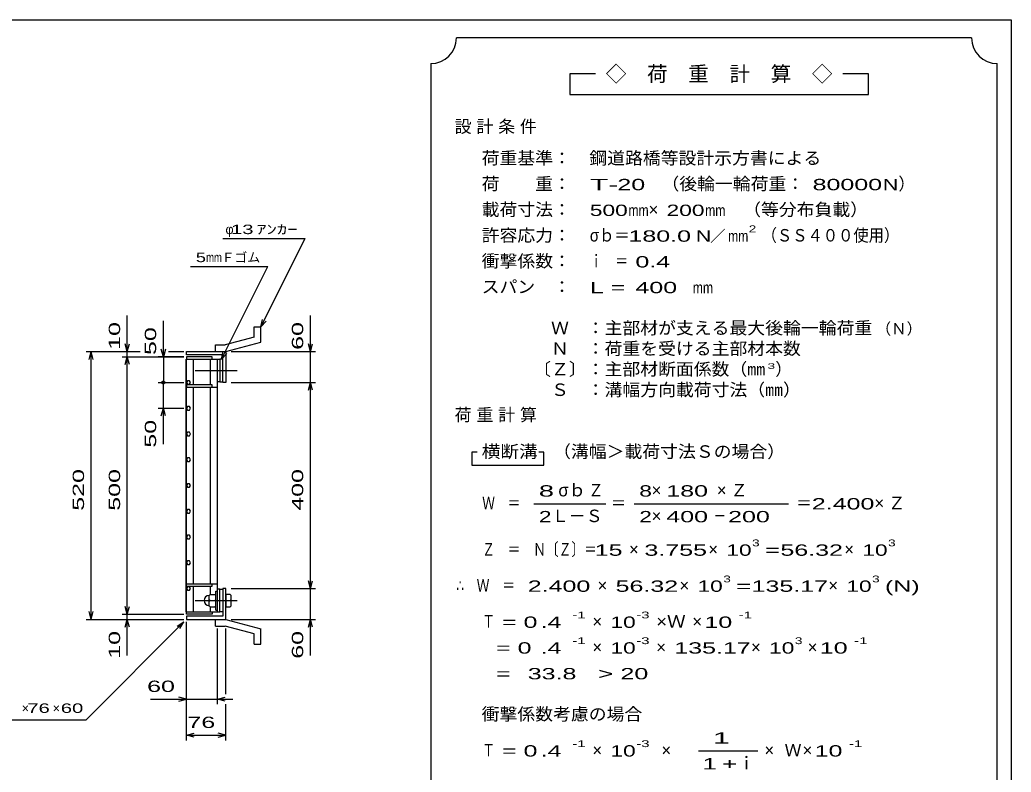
# Model space of a CAD drawing. Units: millimetres, scale not verified. Extents: x -1820 to 1731, y -1282 to 1054.
# Drawn here: x -194 to 1731, y -408 to 1054 of the extents above; entities that cross this region are included whole.
import ezdxf
from ezdxf.enums import TextEntityAlignment as Align

# ---------------------------------------------------------------- set-up
doc = ezdxf.new("R2010")
doc.units = ezdxf.units.MM
doc.header["$LTSCALE"] = 10
doc.linetypes.add('CHAIN', pattern=[18.5, 12, -1.5, 3.5, -1.5])
for name, color, linetype, lineweight in [('0_2', 150, 'Continuous', 25), ('16', 3, 'Continuous', 25), ('19', 6, 'Continuous', 25), ('22', 4, 'Continuous', 25), ('24', 2, 'Continuous', 25)]:
    doc.layers.add(name, color=color, linetype=linetype, lineweight=lineweight)
doc.styles.add('ベクトル', font='')
doc.styles.get('ベクトル').set_extended_font_data('ベクトル')

msp = doc.modelspace()

# ---------------------------------------------------------------- linework, layer by layer
at = {"layer": '0_2'}
for p, q in [((-1729, 1053.5), (1731, 1053.5)), ((1731, 1053.5), (1731, -1146.5))]:
    msp.add_line(p, q, dxfattribs=at)
at = {"layer": '16'}
for p, q in [((129.3, -96.5), (129.3, 394.5)), ((129.3, 394.5), (130, 394.5)), ((180, 399), (130, 399)), ((130, 399), (130, 394.5)), ((130, 394.5), (180, 394.5)), ((130, -96.5), (130, 394.5)), ((130, 394.5), (190, 394.5)), ((143.5, 344.5), (143.5, 394.5)), ((176.5, 344.5), (176.5, 394.5)), ((180, 394.5), (180, 399)), ((190, -96.5), (190, 394.5)), ((190, 394.5), (194.5, 394.5)), ((194.5, 394.5), (194.5, 350.5)), ((200.5, 394.5), (194.5, 394.5)), ((200.5, 350.5), (200.5, 394.5)), ((131.98, 352.45), (130, 348.97)), ((130, 348.97), (132.02, 345.52)), ((135.98, 352.48), (131.98, 352.45)), ((138, 349), (135.98, 352.48)), ((136.02, 345.55), (138, 349.03)), ((194.5, 350.5), (190, 350.5)), ((194.5, 350.5), (200.5, 350.5)), ((130, 344.5), (130, 340)), ((180, 344.5), (130, 344.5)), ((130, 340), (190, 340)), ((132.02, 345.52), (136.02, 345.55)), ((143.5, -42), (143.5, 340)), ((176.5, -42), (176.5, 340)), ((180, 340), (180, 344.5)), ((131.98, 302.45), (130, 298.97)), ((130, 298.97), (132.02, 295.52)), ((135.98, 302.48), (131.98, 302.45)), ((132.02, 295.52), (136.02, 295.55)), ((138, 299), (135.98, 302.48)), ((136.02, 295.55), (138, 299.03)), ((131.98, 252.45), (130, 248.97)), ((135.98, 252.48), (131.98, 252.45)), ((138, 249), (135.98, 252.48)), ((130, 248.97), (132.02, 245.52)), ((132.02, 245.52), (136.02, 245.55)), ((136.02, 245.55), (138, 249.03)), ((131.98, 202.45), (130, 198.97)), ((130, 198.97), (132.02, 195.52)), ((135.98, 202.48), (131.98, 202.45)), ((132.02, 195.52), (136.02, 195.55)), ((138, 199), (135.98, 202.48)), ((136.02, 195.55), (138, 199.03)), ((131.98, 152.45), (130, 148.97)), ((130, 148.97), (132.02, 145.52)), ((135.98, 152.48), (131.98, 152.45)), ((132.02, 145.52), (136.02, 145.55)), ((138, 149), (135.98, 152.48)), ((136.02, 145.55), (138, 149.03)), ((131.98, 102.45), (130, 98.97)), ((130, 98.97), (132.02, 95.52)), ((135.98, 102.48), (131.98, 102.45)), ((138, 99), (135.98, 102.48)), ((136.02, 95.55), (138, 99.03)), ((132.02, 95.52), (136.02, 95.55)), ((131.98, 52.45), (130, 48.97)), ((130, 48.97), (132.02, 45.52)), ((135.98, 52.48), (131.98, 52.45)), ((132.02, 45.52), (136.02, 45.55)), ((138, 49), (135.98, 52.48)), ((136.02, 45.55), (138, 49.03)), ((131.98, 2.45), (130, -1.03)), ((135.98, 2.48), (131.98, 2.45)), ((138, -1), (135.98, 2.48)), ((130, -1.03), (132.02, -4.48)), ((132.02, -4.48), (136.02, -4.45)), ((136.02, -4.45), (138, -0.97)), ((130, -46.5), (130, -42)), ((130, -42), (190, -42)), ((130, -46.5), (180, -46.5)), ((131.98, -47.55), (130, -51.03)), ((130, -51.03), (132.02, -54.48)), ((135.98, -47.52), (131.98, -47.55)), ((132.02, -54.48), (136.02, -54.45)), ((138, -51), (135.98, -47.52)), ((136.02, -54.45), (138, -50.97)), ((143.5, -96.5), (143.5, -46.5)), ((176.5, -61.5), (176.5, -46.5)), ((180, -46.5), (180, -42)), ((187, -93), (187, -56)), ((187, -56), (190, -56)), ((194.5, -52.5), (190, -52.5)), ((190, -93), (190, -56)), ((194.5, -96.5), (194.5, -52.5)), ((194.5, -52.5), (200.5, -52.5)), ((200.5, -52.5), (200.5, -96.5)), ((176, -62.5), (174, -64.5)), ((174, -84.5), (174, -64.5)), ((176, -74.5), (174, -72.5)), ((176, -74.5), (174, -76.5)), ((176, -62.5), (185, -62.5)), ((176, -74.5), (185, -74.5)), ((187, -64.5), (185, -62.5)), ((185, -74.5), (187, -72.5)), ((187, -76.5), (185, -74.5)), ((174, -84.5), (176, -86.5)), ((176, -86.5), (185, -86.5)), ((176.5, -96.5), (176.5, -87.5)), ((185, -86.5), (187, -84.5)), ((187, -93), (190, -93)), ((129.3, -96.5), (130, -96.5)), ((130, -96.5), (180, -96.5)), ((130, -101), (130, -96.5)), ((130, -96.5), (190, -96.5)), ((180, -101), (130, -101)), ((180, -96.5), (180, -101)), ((190, -96.5), (194.5, -96.5)), ((200.5, -96.5), (194.5, -96.5))]:
    msp.add_line(p, q, dxfattribs=at)
at = {"layer": '16', "linetype": 'CHAIN'}
for p, q in [((147, 372.5), (228, 372.5)), ((147, -74.5), (228, -74.5))]:
    msp.add_line(p, q, dxfattribs=at)
at = {"layer": '16'}
msp.add_arc((174, -74.5), 10, 90, 270, dxfattribs=at)
at = {"layer": '19'}
for p, q in [((261.11, 457.12), (274.11, 457.12)), ((261.11, 437.1), (261.11, 457.12)), ((274.11, 427.12), (274.11, 457.12)), ((261.11, 437.1), (204.78, 422.01)), ((206.5, 409), (274.11, 427.12)), ((130, 403), (130, 409)), ((130, 409), (206.5, 409)), ((186.49, 422.01), (204.78, 422.01)), ((186.49, 409.01), (186.49, 422.01)), ((186.5, 409), (206.5, 409)), ((206.5, 409), (206.5, 349)), ((200.5, 403), (130, 403)), ((200.5, 349), (200.5, 403)), ((206.5, 349), (200.5, 349)), ((206.5, -51), (200.5, -51)), ((200.5, -51), (200.5, -105)), ((206.5, -111), (206.5, -51)), ((214.5, -62.5), (206.5, -62.5)), ((206.5, -62.5), (206.5, -86.5)), ((206.5, -74.5), (214.5, -74.5)), ((216.5, -64.5), (214.5, -62.5)), ((216.5, -72.5), (214.5, -74.5)), ((214.5, -74.5), (216.5, -76.5)), ((216.5, -84.5), (216.5, -64.5)), ((206.5, -86.5), (214.5, -86.5)), ((214.5, -86.5), (216.5, -84.5)), ((130, -105), (130, -111)), ((200.5, -105), (130, -105)), ((130, -111), (206.5, -111)), ((186.49, -124.01), (186.49, -111.01)), ((186.5, -111), (206.5, -111)), ((206.5, -111), (274.11, -129.12)), ((186.49, -124.01), (204.78, -124.01)), ((261.11, -139.1), (204.78, -124.01)), ((274.11, -159.12), (274.11, -129.12)), ((261.11, -159.12), (261.11, -139.1)), ((261.11, -159.12), (274.11, -159.12))]:
    msp.add_line(p, q, dxfattribs=at)
at = {"layer": '22'}
for p, q in [((200.5, 629), (360.5, 629)), ((274.5, 457), (360.5, 629)), ((138, 574.5), (288, 574.5)), ((198, 394.5), (288, 574.5)), ((15, 409), (15, 479)), ((85, 399), (85, 469)), ((274.5, 457), (277.5, 471.6)), ((274.5, 457), (284.5, 468)), ((370.5, 409), (370.5, 479)), ((15, 409), (11, 424)), ((15, 409), (19, 424)), ((370.5, 409), (366.5, 424)), ((370.5, 409), (374.5, 424)), ((-65, 409), (40, 409)), ((-59, 394), (-55, 409)), ((-51, 394), (-55, 409)), ((-55, -111), (-55, 409)), ((5, 409), (40, 409)), ((15, 399), (15, 409)), ((85, 399), (81, 414)), ((89, 414), (85, 399)), ((95, 409), (125, 409)), ((95, 409), (125, 409)), ((198, 394.5), (201, 409.1)), ((198, 394.5), (208, 405.5)), ((216.5, 409), (380.5, 409)), ((370.5, 349), (370.5, 409)), ((5, 399), (125, 399)), ((11, 384), (15, 399)), ((19, 384), (15, 399)), ((15, -101), (15, 399)), ((125, 399), (75, 399)), ((85, 399), (85, 349)), ((75, 349), (125, 349)), ((85, 299), (85, 349)), ((216.5, 349), (380.5, 349)), ((366.5, 334), (370.5, 349)), ((374.5, 334), (370.5, 349)), ((370.5, -51), (370.5, 349)), ((75, 299), (125, 299)), ((81, 284), (85, 299)), ((89, 284), (85, 299)), ((85, 229), (85, 299)), ((370.5, -51), (366.5, -36)), ((370.5, -51), (374.5, -36)), ((216.5, -51), (380.5, -51)), ((370.5, -111), (370.5, -51)), ((-55, -111), (-59, -96)), ((-55, -111), (-51, -96)), ((15, -101), (11, -86)), ((15, -101), (19, -86)), ((-65, -111), (125, -111)), ((5, -101), (125, -101)), ((5, -111), (125, -111)), ((11, -126), (15, -111)), ((15, -111), (15, -101)), ((19, -126), (15, -111)), ((15, -181), (15, -111)), ((216.5, -111), (380.5, -111)), ((366.5, -126), (370.5, -111)), ((374.5, -126), (370.5, -111)), ((370.5, -181), (370.5, -111)), ((-65, -306), (125, -116)), ((112, -124), (125, -116)), ((117, -129), (125, -116)), ((130, -276), (130, -116)), ((130, -346), (130, -116)), ((190, -276), (190, -129)), ((206.5, -256), (206.5, -129)), ((60, -266), (130, -266)), ((130, -266), (115, -262)), ((115, -270), (130, -266)), ((130, -266), (190, -266)), ((190, -266), (205, -262)), ((205, -270), (190, -266)), ((190, -266), (220, -266)), ((206.5, -346), (206.5, -276)), ((-265, -306), (-65, -306)), ((130, -336), (145, -332)), ((145, -340), (130, -336)), ((130, -336), (206.5, -336)), ((206.5, -336), (191.5, -332)), ((191.5, -340), (206.5, -336))]:
    msp.add_line(p, q, dxfattribs=at)
msp.add_circle((85, 349), 3, dxfattribs=at)
at = {"layer": '24', "color": 4}
for p, q in [((1654, 1018.5), (654, 1018.5)), ((604, 968.5), (604, -581.5)), ((1704, -581.5), (1704, 968.5)), ((924, 948.5), (874, 948.5)), ((874, 948.5), (874, 908.5)), ((1454, 948.5), (1404, 948.5)), ((1454, 908.5), (1454, 948.5)), ((874, 908.5), (1454, 908.5)), ((694, 213.5), (684, 213.5)), ((684, 213.5), (684, 188.5)), ((824, 213.5), (814, 213.5)), ((824, 188.5), (824, 213.5)), ((684, 188.5), (824, 188.5)), ((804, 113.5), (944, 113.5)), ((999, 113.5), (1299, 113.5)), ((1124, -366.5), (1239, -366.5))]:
    msp.add_line(p, q, dxfattribs=at)
for centre, start, end in [((604, 1018.5), 270, 0), ((1704, 1018.5), 180, 270)]:
    msp.add_arc(centre, 50, start, end, dxfattribs=at)

# ---------------------------------------------------------------- texts
at = {"layer": '22', "color": 2, "style": 'ベクトル'}
for s, height, width, p in [(' 13 ', 18.33, 1.6, (205.5, 646.5)), ('ｱﾝｶｰ', 18.33, 1.6, (265.5, 646.5)), ('5', 18.33, 1.45, (148, 592)), ('mm', 18.33, 0.75, (168, 592)), (' 60 ', 21.99, 1.65, (40, -241)), (' 76 ', 18.33, 1.6, (-190, -283.5)), (' 60 ', 18.33, 1.6, (-125, -283.5)), (' 76 ', 21.99, 1.65, (118.25, -311))]:
    msp.add_text(s, height=height, dxfattribs=dict(at, width=width)).set_placement(p, align=Align.MIDDLE_LEFT)
for s, p in [('φ', (205.5, 646.5)), ('Ｆゴム', (198, 592)), ('×', (-190, -283.5)), ('×', (-130, -283.5))]:
    msp.add_text(s, height=18.33, dxfattribs=at).set_placement(p, align=Align.MIDDLE_LEFT)
at = {"layer": '22', "color": 2, "style": 'ベクトル', "width": 1.65}
for s, p in [(' 10 ', (-10, 399)), (' 60 ', (345.5, 399)), (' 50 ', (60, 389)), (' 50 ', (60, 209)), (' 520 ', (-80, 86.5)), (' 500 ', (-10, 86.5)), (' 400 ', (345.5, 86.5)), (' 10 ', (-10, -201)), (' 60 ', (345.5, -201))]:
    msp.add_text(s, height=21.99, rotation=90, dxfattribs=at).set_placement(p, align=Align.MIDDLE_LEFT)
at = {"layer": '24', "style": 'ベクトル'}
for s, height, p in [('◇\u3000荷\u3000重\u3000計\u3000算\u3000◇', 29.33, (944, 948.5)), ('）', 24.19, (1512, 735)), ('×', 24.19, (1027, 685)), ('／', 21.99, (1146.5, 633.5)), ('（Ｎ）', 21.99, (1468, 453.5)), ('）', 24.19, (1273, 375)), ('σｂ', 24.19, (852, 140)), ('×', 24.19, (1033, 140)), ('Ｌ－Ｓ', 24.19, (839, 90)), ('×', 24.19, (1033, 90)), ('×', 24.19, (989, 25)), ('×', 24.19, (1143, 25)), ('×', 24.19, (1407, 25)), ('×', 24.19, (928, -45)), ('×', 24.19, (1087, -45)), ('×', 24.19, (1376, -45)), ('×', 24.19, (918, -115)), ('×', 24.19, (1112, -115)), ('×', 24.19, (918, -165)), ('×', 24.19, (1042, -165)), ('×', 24.19, (1226, -165)), ('×', 24.19, (1336, -165)), ('×', 24.19, (918, -365)), ('×', 24.19, (1052, -365)), ('×', 24.19, (1252, -365)), ('Ｗ', 24.19, (1291, -365)), ('×', 24.19, (1326, -365)), ('ｉ', 24.19, (1200.5, -390))]:
    msp.add_text(s, height=height, dxfattribs=at).set_placement(p, align=Align.MIDDLE_LEFT)
for s, height, width, p in [('荷重基準：\u3000', 24.19, 1.05, (703, 785)), ('鋼道路橋等設計示方書による', 24.19, 1.05, (912, 785)), ('荷\u3000\u3000重：\u3000', 24.19, 1.05, (703, 735)), ('（後輪一輪荷重：', 24.19, 1.05, (1052, 735)), ('T-', 21.99, 2, (913, 733.5)), (' 20 ', 21.99, 1.65, (953, 733.5)), (' 80000', 21.99, 1.65, (1332, 733.5)), ('N', 21.99, 1.4, (1482, 733.5)), ('載荷寸法：\u3000', 24.19, 1.05, (703, 685)), ('500', 21.99, 1.5, (913, 683.5)), ('200', 21.99, 1.5, (1062, 683.5)), ('\u3000（等分布負載）', 24.19, 1.05, (1176, 685)), ('mm', 21.99, 0.8, (988, 683.5)), ('mm', 21.99, 0.8, (1137, 683.5)), ('許容応力：\u3000', 24.19, 1.05, (703, 635)), ('σｂ＝', 24.19, 0.9, (913, 635)), ('180.0', 21.99, 1.65, (988, 633.5)), ('N', 21.99, 1.4, (1119, 633.5)), ('mm', 21.99, 0.8, (1181.5, 633.5)), ('2', 13.2, 1.5, (1221.5, 647.5)), ('（ＳＳ４００使用）', 24.19, 0.9, (1246.5, 635)), ('衝撃係数：\u3000', 24.19, 1.05, (703, 585)), ('ｉ\u3000＝', 24.19, 0.75, (913, 585)), (' 0.4', 21.99, 1.65, (988, 583.5)), ('スパン\u3000：\u3000', 24.19, 1.05, (703, 535)), ('L =', 21.99, 1.65, (913, 533.5)), (' 400 ', 21.99, 1.65, (988, 533.5)), ('mm', 21.99, 0.8, (1113, 533.5)), ('\u3000Ｗ\u3000：主部材が支える最大後輪一輪荷重', 24.19, 1.05, (803, 455)), ('\u3000Ｎ\u3000：荷重を受ける主部材本数', 24.19, 1.05, (803, 415)), ('〔Ｚ〕：主部材断面係数（㎜', 24.19, 1.05, (803, 375)), ('3', 11, 1.8, (1258, 381)), ('\u3000Ｓ\u3000：溝幅方向載荷寸法（㎜）', 24.19, 1.05, (803, 335)), ('\u3000（溝幅＞載荷寸法Ｓの場合）', 24.19, 1.05, (807, 215)), ('横断溝', 24.19, 1.1, (703, 215)), ('8', 21.99, 1.8, (814, 138.5)), ('Ｚ', 24.19, 0.9, (910, 140)), ('8', 21.99, 1.5, (1009, 138.5)), (' 180 ', 21.99, 1.65, (1048, 138.5)), ('Ｗ\u3000＝', 24.19, 0.75, (704, 115)), ('＝', 24.19, 0.9, (954, 115)), ('＝', 24.19, 0.9, (1314, 115)), ('2.400', 21.99, 1.65, (1344, 113.5)), ('2', 21.99, 1.5, (814, 88.5)), ('2', 21.99, 1.5, (1009, 88.5)), (' 400 ', 21.99, 1.65, (1048, 88.5)), (' 200 ', 21.99, 1.65, (1168, 88.5)), ('－', 24.19, 0.75, (1153, 90)), ('Ｚ\u3000＝\u3000Ｎ〔Ｚ〕＝', 24.19, 0.75, (704, 25)), ('3', 13.2, 1.5, (1228, 37.5)), ('3', 13.2, 1.5, (1492, 37.5)), (' 15 ', 21.99, 1.65, (909, 23.5)), ('3.755', 21.99, 1.65, (1019, 23.5)), ('10', 21.99, 1.5, (1178, 23.5)), ('=', 21.99, 1.7, (1253, 23.5)), ('56.32', 21.99, 1.65, (1283, 23.5)), ('10', 21.99, 1.5, (1442, 23.5)), ('∴\u3000Ｗ\u3000＝', 24.19, 0.75, (654, -45)), (' 2.400', 21.99, 1.65, (779, -46.5)), ('56.32', 21.99, 1.65, (963, -46.5)), ('10', 21.99, 1.5, (1122, -46.5)), ('3', 13.2, 1.5, (1172, -32.5)), ('135.17', 21.99, 1.65, (1227, -46.5)), ('10', 21.99, 1.5, (1411, -46.5)), ('3', 13.2, 1.5, (1461, -32.5)), ('(N)', 21.99, 1.65, (1486, -46.5)), ('=', 21.99, 1.7, (1197, -46.5)), ('-1', 13.2, 1.65, (879, -102.5)), ('-3', 13.2, 1.65, (1003, -102.5)), ('-1', 13.2, 1.65, (1202, -102.5)), ('Ｔ', 24.19, 0.75, (704, -115)), (' = 0', 21.99, 1.65, (729, -116.5)), (' .4 ', 21.99, 1.65, (804, -116.5)), ('10', 21.99, 1.5, (953, -116.5)), ('×Ｗ', 24.19, 1.1, (1042, -115)), (' 10 ', 21.99, 1.65, (1122, -116.5)), ('-1', 13.2, 1.65, (879, -152.5)), ('-3', 13.2, 1.65, (1003, -152.5)), ('3', 13.2, 1.5, (1311, -152.5)), ('-1', 13.2, 1.65, (1426, -152.5)), ('  = 0', 21.99, 1.65, (704, -166.5)), (' .4 ', 21.99, 1.65, (804, -166.5)), ('10', 21.99, 1.5, (953, -166.5)), ('135.17', 21.99, 1.65, (1077, -166.5)), ('10', 21.99, 1.5, (1261, -166.5)), (' 10 ', 21.99, 1.65, (1346, -166.5)), (' 33.8', 21.99, 1.65, (779, -216.5)), ('>', 21.99, 1.7, (929, -216.5)), (' 20 ', 21.99, 1.65, (959, -216.5)), ('  =', 21.99, 1.65, (704, -216.5)), ('衝撃係数考慮の場合', 24.19, 1.05, (703, -295)), ('-1', 13.2, 1.65, (879, -352.5)), ('-3', 13.2, 1.65, (1003, -352.5)), ('-1', 13.2, 1.65, (1416, -352.5)), ('Ｔ', 24.19, 0.75, (704, -365)), (' = 0', 21.99, 1.65, (729, -366.5)), (' .4 ', 21.99, 1.65, (804, -366.5)), ('10', 21.99, 1.5, (953, -366.5)), (' 10 ', 21.99, 1.65, (1336, -366.5))]:
    msp.add_text(s, height=height, dxfattribs=dict(at, width=width)).set_placement(p, align=Align.MIDDLE_LEFT)
at = {"layer": '24', "attachment_point": 4, "style": 'ベクトル'}
for s, insert, char_height in [('\\T1.28;設計条件', (650.5, 845), 24.19), ('\\T1.28;荷重計算', (650.5, 285), 24.19), ('\\T1.42;×Ｚ', (1159.5, 140), 24.19), ('\\T1.42;×Ｚ', (1465.5, 115), 24.19), ('\\T1.25;\\W2;\\~1\\~', (1131.5, -341.5), 21.99), ('\\T1.33;\\W1.75;1+', (1131.5, -391.5), 21.99)]:
    msp.add_mtext(s, dxfattribs=dict(at, insert=insert, char_height=char_height))

doc.saveas('drawing.dxf')
